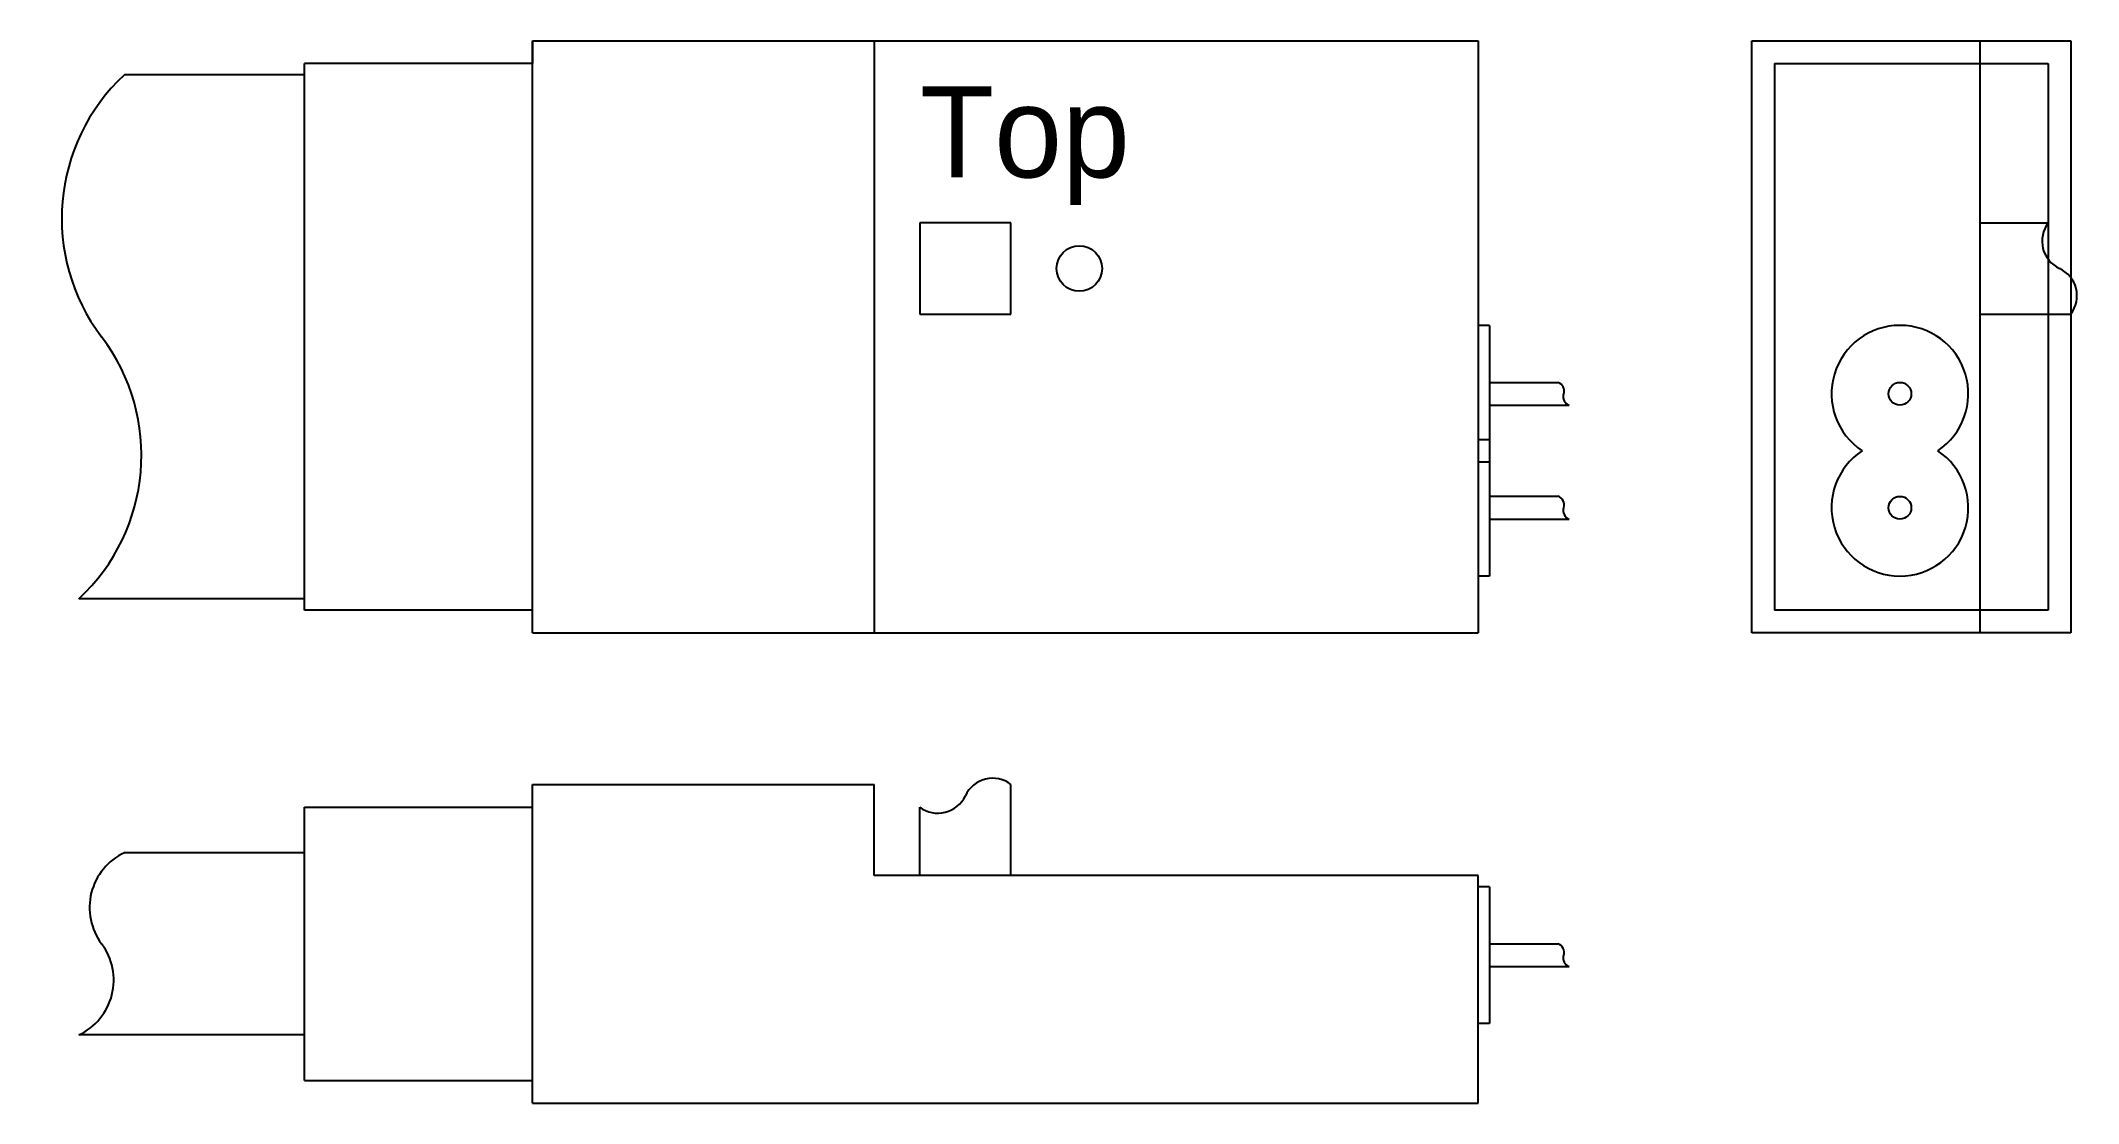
# Model space of a CAD drawing. Header units: inches. Extents: x 0.36 to 3.15, y 0.56 to 2.02.
import ezdxf

# ---------------------------------------------------------------- set-up
doc = ezdxf.new("R2010")
doc.units = ezdxf.units.IN
doc.layers.add('Buttons', color=6, linetype='Continuous')
doc.layers.add('Cable', color=1, linetype='Continuous')

# ---------------------------------------------------------------- blocks, each defined once
blk = doc.blocks.new('Minima 6E Top')
for p, q in [((1.0345, 1.2089), (1.0345, 2.0214)), ((1.0345, 2.0214), (2.3313, 2.0214)), ((1.0345, 2.0214), (1.0345, 1.9901)), ((1.5032, 2.0214), (1.5032, 1.2089)), ((2.3313, 2.0214), (2.3313, 1.2089)), ((2.347, 1.6307), (2.3313, 1.6307)), ((2.347, 1.6307), (2.347, 1.4432)), ((2.3313, 1.4745), (2.347, 1.4745)), ((2.347, 1.4745), (2.347, 1.287)), ((2.347, 1.4432), (2.3313, 1.4432)), ((2.347, 1.287), (2.3313, 1.287)), ((1.0345, 1.2089), (1.0345, 1.2401)), ((1.0345, 1.2089), (2.3313, 1.2089))]:
    blk.add_line(p, q)
at = {"layer": 'Buttons'}
for p, q in [((1.6907, 1.7714), (1.5657, 1.7714)), ((1.5657, 1.7714), (1.5657, 1.6464)), ((1.6907, 1.6464), (1.6907, 1.7714)), ((1.5657, 1.6464), (1.6907, 1.6464))]:
    blk.add_line(p, q, dxfattribs=at)
blk.add_circle((1.7845, 1.7089), 0.0312, dxfattribs=at)
at = {"layer": 'Cable'}
for p, q in [((1.0345, 1.9901), (0.722, 1.9901)), ((0.722, 1.2401), (0.722, 1.9901)), ((0.722, 1.9745), (0.4751, 1.9745)), ((2.347, 1.5526), (2.4407, 1.5526)), ((2.347, 1.5214), (2.4563, 1.5214)), ((2.347, 1.3964), (2.4407, 1.3964)), ((2.347, 1.3651), (2.4563, 1.3651)), ((0.722, 1.2557), (0.4126, 1.2557)), ((1.0345, 1.2401), (0.722, 1.2401))]:
    blk.add_line(p, q, dxfattribs=at)
for centre, radius, start, end in [((0.658, 1.7775), 0.2688, 132.8837, 217.1768), ((0.2297, 1.4527), 0.2688, 312.8837, 37.1768), ((2.4368, 1.5409), 0.0124, 341.5651, 71.5651), ((2.4602, 1.5331), 0.0124, 161.5651, 251.5651), ((2.4368, 1.3847), 0.0124, 341.5651, 71.5651), ((2.4602, 1.3768), 0.0124, 161.5651, 251.5651)]:
    blk.add_arc(centre, radius, start, end, dxfattribs=at)
blk.add_text('Top', height=0.125).set_placement((1.5657, 1.8339))
blk = doc.blocks.new('Minima 6E Side')
for p, q in [((1.0345, 0.5637), (1.0345, 1.0012)), ((1.0345, 1.0012), (1.5032, 1.0012)), ((1.5032, 0.8762), (1.5032, 1.0012)), ((2.3313, 0.8762), (1.5032, 0.8762)), ((2.3313, 0.5637), (2.3313, 0.8762)), ((2.347, 0.8606), (2.3313, 0.8606)), ((2.347, 0.8606), (2.347, 0.6731)), ((2.347, 0.6731), (2.3313, 0.6731)), ((1.0345, 0.5637), (2.3313, 0.5637))]:
    blk.add_line(p, q)
at = {"layer": 'Buttons'}
for p, q in [((1.6907, 0.8762), (1.6907, 1.0012)), ((1.5657, 0.8762), (1.5657, 0.9699))]:
    blk.add_line(p, q, dxfattribs=at)
for centre, start, end in [((1.6658, 0.968), 53.1301, 154.9424), ((1.5906, 1.0031), 233.1301, 334.9424)]:
    blk.add_arc(centre, 0.0415, start, end, dxfattribs=at)
at = {"layer": 'Cable'}
for p, q in [((0.722, 0.5949), (0.722, 0.9699)), ((0.722, 0.9699), (1.0345, 0.9699)), ((0.722, 0.9074), (0.4751, 0.9074)), ((2.347, 0.7824), (2.4407, 0.7824)), ((2.347, 0.7512), (2.4563, 0.7512)), ((0.722, 0.6574), (0.4126, 0.6574)), ((0.722, 0.5949), (1.0345, 0.5949))]:
    blk.add_line(p, q, dxfattribs=at)
for centre, radius, start, end in [((0.5103, 0.8322), 0.083, 115.0576, 216.8699), ((0.3775, 0.7326), 0.083, 295.0576, 36.8699), ((2.4368, 0.7707), 0.0124, 341.5651, 71.5651), ((2.4602, 0.7629), 0.0124, 161.5651, 251.5651)]:
    blk.add_arc(centre, radius, start, end, dxfattribs=at)
blk = doc.blocks.new('Minima 6E Front')
for p, q in [((2.7065, 2.0214), (3.144, 2.0214)), ((2.7065, 1.2089), (2.7065, 2.0214)), ((3.019, 2.0214), (3.019, 1.2089)), ((3.144, 2.0214), (3.144, 1.2089)), ((3.144, 1.2089), (2.7065, 1.2089))]:
    blk.add_line(p, q)
for centre, start, end in [((2.9096, 1.537), 303.5573, 236.4427), ((2.9096, 1.3807), 123.5573, 56.4427)]:
    blk.add_arc(centre, 0.0938, start, end)
at = {"layer": 'Buttons'}
for p, q in [((3.019, 1.7714), (3.1128, 1.7714)), ((3.019, 1.6464), (3.144, 1.6464))]:
    blk.add_line(p, q, dxfattribs=at)
for centre, start, end in [((3.146, 1.7465), 143.1301, 244.9424), ((3.1108, 1.6713), 323.1301, 64.9424)]:
    blk.add_arc(centre, 0.0415, start, end, dxfattribs=at)
at = {"layer": 'Cable'}
for p, q in [((2.7378, 1.9901), (2.7378, 1.2401)), ((2.7378, 1.9901), (3.1128, 1.9901)), ((3.1128, 1.9901), (3.1128, 1.2401)), ((3.1128, 1.2401), (2.7378, 1.2401))]:
    blk.add_line(p, q, dxfattribs=at)
for centre in [(2.9096, 1.537), (2.9096, 1.3807)]:
    blk.add_circle(centre, 0.0156, dxfattribs=at)

msp = doc.modelspace()

# ---------------------------------------------------------------- block references
at = {"color": 7}
for name in ['Minima 6E Top', 'Minima 6E Front', 'Minima 6E Side']:
    msp.add_blockref(name, (0, 0), dxfattribs=at)

doc.saveas('drawing.dxf')
